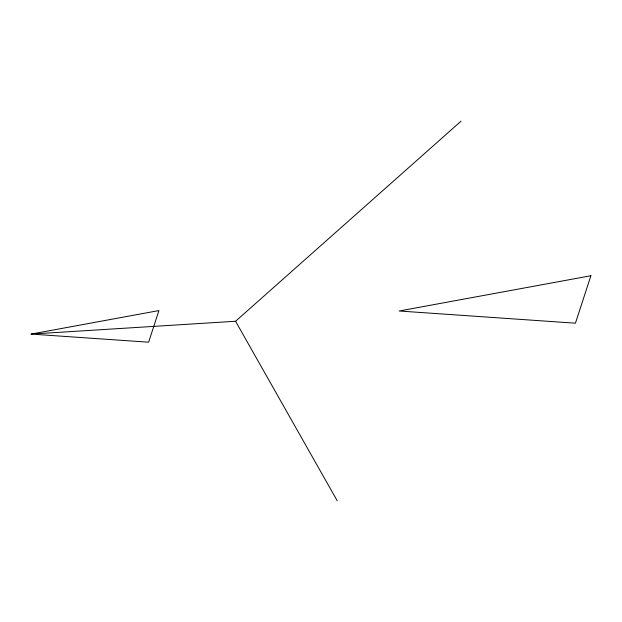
<?xml version="1.0" encoding="UTF-8"?>
<svg xmlns="http://www.w3.org/2000/svg" width="622" height="622" viewBox="0 0 622 622"><rect width="100%" height="100%" fill="white"/><g stroke="black" fill="none" stroke-linecap="round" stroke-linejoin="round"><path stroke-width="0.93" d="M31.1 334.084L158.937 310.565L148.627 342.201L31.1 334.084L235.567 321.255L461.042 121.173M235.567 321.255L337.248 500.827M590.9 275.733L575.428 323.191L399.145 311L590.9 275.733"/></g></svg>
